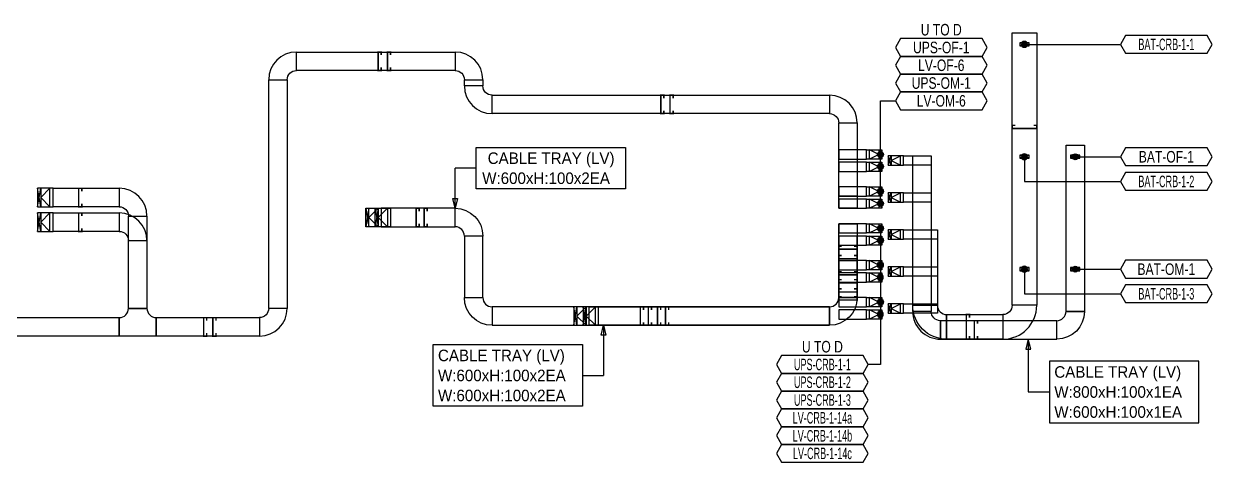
# Model space of a CAD drawing. Header units: millimetres. Extents: x 31670 to 374393, y -351975 to 839589.
# Drawn here: x 300201 to 338770, y -322347 to -308105 of the extents above; entities that cross this region are included whole.
import ezdxf
from ezdxf.enums import TextEntityAlignment as Align

# ---------------------------------------------------------------- set-up
doc = ezdxf.new("R2010")
doc.units = ezdxf.units.MM
doc.header["$LTSCALE"] = 150
for name, color, linetype in [('-----26 Electrical Cable Tray_HV_N', 30, 'Continuous'), ('-----26 Electrical Cable Tray_LV_UPS1', 6, 'Continuous'), ('-----26 Electrical Cable Tray_LV_UPS2', 2, 'Continuous'), ('-----26 Electrical Cable Tray_LV_UPSBAT', 11, 'Continuous'), ('-----29 주기', 1, 'Continuous'), ('-----30 Text', 2, 'Continuous'), ('-----99 Cable Schedule', 2, 'Continuous')]:
    doc.layers.add(name, color=color, linetype=linetype)
doc.styles.add('ELEC', font='')
doc.styles.get('ELEC').set_extended_font_data('Dotum')

# ---------------------------------------------------------------- blocks, each defined once
blk = doc.blocks.new('A$495596483691')
at = {"color": 0}
for p, q in [((100, 600), (0, 600)), ((0, 600), (0, 0)), ((500, 600), (100, 600)), ((500, 0), (500, 600)), ((0, 0), (100, 0)), ((100, 0), (500, 0))]:
    blk.add_line(p, q, dxfattribs=at)
at = {"color": 8}
for p, q in [((400, 300), (100, 600)), ((100, 600), (100, 0)), ((400, 0), (400, 600)), ((400, 600), (500, 0)), ((500, 600), (400, 0)), ((400, 300), (100, 0))]:
    blk.add_line(p, q, dxfattribs=at)
blk = doc.blocks.new('A$550585017316')
at = {"color": 0}
for p, q in [((400, 300), (0, 300)), ((0, 300), (0, 0)), ((0, 0), (400, 0)), ((500, 300), (400, 300)), ((400, 0), (500, 0)), ((500, 0), (500, 300))]:
    blk.add_line(p, q, dxfattribs=at)
at = {"color": 8}
for p, q in [((100, 0), (0, 300)), ((0, 0), (100, 300)), ((100, 150), (400, 300)), ((100, 300), (100, 0)), ((100, 150), (400, 0)), ((400, 0), (400, 300))]:
    blk.add_line(p, q, dxfattribs=at)
blk = doc.blocks.new('A$C9a0ab699')
h = blk.add_hatch(color=0)
edge = h.paths.add_edge_path()
edge.add_arc((64.00719340983778, 64.00719340983778), 64.0071934098378, 720.0000000000341, 1080.000000000034, ccw=False)
at = {"color": 0}
blk.add_circle((64.00719340983778, 64.00719340983778), 64.0071934098378, dxfattribs=at)

msp = doc.modelspace()

# ---------------------------------------------------------------- linework, layer by layer
at = {"layer": '-----26 Electrical Cable Tray_HV_N', "color": 1}
for p, q in [((314885.0572083665, -312796.8330451852, 5.671487411104158e-09), (314200.0761787917, -312796.8330451852, 5.671487411104158e-09)), ((318329.3260257564, -319528.1695245226, -2.485443573874274e-09), (319014.3070553312, -319528.1695245226, -2.485443573874274e-09))]:
    msp.add_line(p, q, dxfattribs=at)
for points, elevation in [([(319731.0766105058, -312121.8330451852), (319731.0766105058, -313471.8330451852), (314885.0572083665, -313471.8330451852), (314885.0572083665, -312121.8330451852)], 4.984949306136474e-09), ([(313483.3066236171, -320528.1695245226), (313483.3066236171, -318528.1695245226), (318329.3260257564, -318528.1695245226), (318329.3260257564, -320528.1695245226)], -2.485443573874274e-09), ([(333484.9813319633, -319065.0069775122), (333484.9813319633, -321065.0069775122), (338331.0007341026, -321065.0069775122), (338331.0007341026, -319065.0069775122)], -3.247652379101226e-10)]:
    msp.add_lwpolyline(points, close=True, dxfattribs=dict(at, elevation=elevation))
for points, elevation in [([(314200.0758198749, -314100.0012848004), (314120.0758198749, -313780.0012848004), (314280.0758198749, -313780.0012848004), (314200.0758198749, -314100.0012848004), (314200.0761787917, -312796.8330451852)], 4.984949306136474e-09), ([(319014.307414248, -317900.0012849075), (319094.307414248, -318220.0012849075), (318934.307414248, -318220.0012849075), (319014.307414248, -317900.0012849075), (319014.3070553312, -319528.1695245226)], -2.485443573874274e-09), ([(332799.9999434717, -318350.0006424621), (332719.9999434717, -318670.0006424621), (332879.9999434717, -318670.0006424621), (332799.9999434717, -318350.0006424621), (332800.0004158164, -320065.0069775122), (333484.9813319633, -320065.0069775122)], -3.247652379101226e-10)]:
    msp.add_lwpolyline(points, dxfattribs=dict(at, elevation=elevation))
at = {"layer": '-----26 Electrical Cable Tray_LV_UPS1'}
for points, elevation in [([(308749.9998465268, -309925.0019346307), (308749.9998465268, -309925.0019346307, -0.414213562373095), (309049.9998465268, -309625.0019346307), (309049.9998465268, -309625.0019346307), (309049.9998465268, -309025.0019346307, 0.414213562373095), (308149.9998465268, -309925.0019346307)], 6.033260278161719e-09), ([(314200.075819873, -309625.0012848001), (314200.075819873, -309625.0012848001, -0.414213562373095), (314500.075819873, -309925.0012848001), (314500.075819873, -309925.0012848001), (315100.075819873, -309925.0012848001, 0.414213562373095), (314200.075819873, -309025.0012848001)], 6.033260278161719e-09), ([(315400.075819873, -310425.00192731), (315400.075819873, -310425.00192731, -0.414213562373095), (315100.075819873, -310125.00192731), (315100.075819873, -310125.00192731), (314500.075819873, -310125.00192731, 0.414213562373095), (315400.075819873, -311025.00192731)], -9.17629176248721e-10), ([(326349.0012033318, -311025.0012354511), (326349.0012033318, -311025.0012354511, -0.414213562373095), (326649.0012033318, -311325.0012354511), (326649.0012033318, -311325.0012354511), (327249.0012033318, -311325.0012354511, 0.414213562373095), (326349.0012033318, -310425.0012354511)], -9.176291762487205e-10), ([(303299.925509078, -314050.0008374251), (303299.925509078, -314050.0008374251, -0.414213562373095), (303599.925509078, -314350.0008374251), (303599.925509078, -314350.0008374251), (304199.925509078, -314350.0008374251, 0.414213562373095), (303299.925509078, -313450.0008374251)], -7.567314750016384e-09), ([(326349.0006424976, -317300.0012849075), (326349.0006424976, -317300.0012849075, 0.414213562373095), (326649.0006424976, -317000.0012849075), (326649.0006424976, -317000.0012849075), (327249.0006424976, -317000.0012849075, -0.414213562373095), (326349.0006424976, -317900.0012849075)], -1.242394414158843e-09), ([(326349.0006424976, -317300.0012849075), (326349.0006424976, -317300.0012849075, 0.414213562373095), (326649.0006424976, -317000.0012849075), (326649.0006424976, -317000.0012849075), (327249.0006424976, -317000.0012849075, -0.414213562373095), (326349.0006424976, -317900.0012849075)], -1.242394414158843e-09), ([(304499.9261075085, -317650.0008459149), (304499.9261075085, -318250.0008459149), (304499.9261075085, -318250.0008459149), (303299.9261075085, -318250.0008459149), (303299.9261075085, -317650.0008459149, 0.414213562373095), (303599.9261075085, -317350.0008459149), (304199.9261075085, -317350.0008459149), (304199.9261075085, -317350.0008459149, 0.414213562373095)], -7.567314750016384e-09)]:
    msp.add_lwpolyline(points, format="xyb", close=True, dxfattribs=dict(at, elevation=elevation))
for points, elevation in [([(309049.9998465268, -309025.0019346307), (314200.075819873, -309025.0012848001), (314200.075819873, -309625.0012848001), (309049.9998465268, -309625.0019346307)], 6.033260278161719e-09), ([(314500.075819873, -310125.00192731), (314500.0751774703, -309925.0012848001), (315100.0751774703, -309925.0012848001), (315100.075819873, -310125.00192731)], -9.17629176248721e-10), ([(315400.075819873, -310425.00192731), (326349.0012033318, -310425.0012354511), (326349.0012033318, -311025.0012354511), (315400.075819873, -311025.00192731)], -9.17629176248721e-10), ([(327549.0006424976, -312200.0012849075), (326649.000919745, -312200.0011806143), (326649.000919745, -312500.0011806143), (327549.0006424976, -312500.0012849075)], -1.242394414158843e-09), ([(301150.000642491, -313450.0012848526), (303299.925509078, -313450.0008374251), (303299.925509078, -314050.0008374251), (301150.000642491, -314050.0012848526)], -1.604167281216418e-09), ([(327549.0006424976, -313400.0012849075), (326649.000919745, -313400.0011806142), (326649.000919745, -313700.0011806142), (327549.0006424976, -313700.0012849075)], -1.242394414158843e-09), ([(304199.925509078, -314350.0008374251), (304199.9261075085, -317350.0008459149), (303599.9261075085, -317350.0008459149), (303599.925509078, -314350.0008374251)], -7.567314750016384e-09), ([(327549.0006424976, -314600.0012849075), (326649.0006424976, -314600.0012849075), (326649.0006424976, -314900.0012849075), (327549.0006424976, -314900.0012849075)], -1.242394414158843e-09), ([(327249.0006424976, -314600.0012849075), (327249.0006424976, -317000.0012849075), (326649.0006424976, -317000.0012849075), (326649.0006424976, -314600.0012849075)], -1.242394414158843e-09), ([(327549.0006424976, -315800.0012849075), (326649.0006424976, -315800.0012849075), (326649.0006424976, -316100.0012849075), (327549.0006424976, -316100.0012849075)], -1.242394414158843e-09), ([(327249.0006424976, -315800.0012849075), (327249.0006424976, -317000.0012849075), (326649.0006424976, -317000.0012849075), (326649.0006424976, -315800.0012849075)], -1.242394414158843e-09), ([(327549.0006424976, -317000.0012849075), (326649.0006424976, -317000.0012849075), (326649.0006424976, -317300.0012849075), (327549.0006424976, -317300.0012849075)], -1.242394414158843e-09), ([(318550.000642491, -317300.0012849075), (326349.0006424976, -317300.0012849075), (326349.0006424976, -317900.0012849075), (318550.000642491, -317900.0012849075)], -1.604167281216403e-09), ([(318850.000642491, -317300.0012849075), (326349.0006424976, -317300.0012849075), (326349.0006424976, -317900.0012849075), (318850.000642491, -317900.0012849075)], -1.604167281216403e-09), ([(304499.9261075085, -317650.0008459149), (307850.0000219536, -317650.000363512), (307850.0000219536, -318250.000363512), (304499.9261075085, -318250.0008459149)], -7.567314750016384e-09)]:
    msp.add_lwpolyline(points, close=True, dxfattribs=dict(at, elevation=elevation))
at = {"layer": '-----26 Electrical Cable Tray_LV_UPS1', "ltscale": 7.5, "const_width": 50}
for points, elevation in [([(311802.8152200143, -309525.0015999016), (311802.8152200143, -309625.0015999016), (311702.8152200143, -309625.0015999016), (311702.8152200143, -309025.0015999016), (311802.8152200143, -309025.0015999016), (311802.8152200143, -309125.0015999016)], 6.033260278161719e-09), ([(320974.5385116024, -310925.0015813806), (320974.5385116024, -311025.0015813806), (320874.5385116024, -311025.0015813806), (320874.5385116024, -310425.0015813805), (320974.5385116024, -310425.0015813805), (320974.5385116024, -310525.0015813805)], -9.17629176248721e-10), ([(302082.6268886034, -313950.0012848526), (302082.6268886034, -314050.0012848526), (301982.6268886034, -314050.0012848526), (301982.6268886034, -313450.0012848525), (302082.6268886034, -313450.0012848525), (302082.6268886034, -313550.0012848525)], 2.917972385977672e-09), ([(327149.0006424975, -315634.5414269969), (327249.0006424975, -315634.5414269969), (327249.0006424975, -315734.5414269969), (326649.0006424975, -315734.5414269969), (326649.0006424975, -315634.5414269969), (326749.0006424975, -315634.5414269969)], -5.764534081352445e-09), ([(327149.0006424975, -316718.2190065758), (327249.0006424975, -316718.2190065758), (327249.0006424975, -316818.2190065758), (326649.0006424975, -316818.2190065758), (326649.0006424975, -316718.2190065758), (326749.0006424975, -316718.2190065758)], -9.176291762482462e-10), ([(327149.0006424975, -316978.0404721453), (327249.0006424975, -316978.0404721453), (327249.0006424975, -317078.0404721453), (326649.0006424975, -317078.0404721453), (326649.0006424975, -316978.0404721453), (326749.0006424975, -316978.0404721453)], 3.602469028087826e-09), ([(320310.2044119635, -317800.0012849075), (320310.2044119635, -317900.0012849075), (320210.2044119635, -317900.0012849075), (320210.2044119635, -317300.0012849075), (320310.2044119635, -317300.0012849075), (320310.2044119635, -317400.0012849075)], 2.915930923119669e-09), ([(320570.025877533, -317800.0012849075), (320570.025877533, -317900.0012849075), (320470.025877533, -317900.0012849075), (320470.025877533, -317300.0012849075), (320570.025877533, -317300.0012849075), (320570.025877533, -317400.0012849075)], -1.604167281216403e-09), ([(306137.7800735217, -318150.0006244676), (306137.7800735217, -318250.0006244676), (306037.7800735217, -318250.0006244676), (306037.7800735217, -317650.0006244675), (306137.7800735217, -317650.0006244675), (306137.7800735217, -317750.0006244675)], -7.567314750016384e-09)]:
    msp.add_lwpolyline(points, dxfattribs=dict(at, elevation=elevation))
at = {"layer": '-----26 Electrical Cable Tray_LV_UPS1'}
for points in [[(308749.999671289, -309925.0019346307), (308750.0000219536, -317350.0006896894), (308150.0000219536, -317350.0006896894), (308149.999671289, -309925.0019346307)], [(327249.0006424976, -311325.0012354511), (327249.0012849002, -313700.0012849075), (326649.0012849002, -313700.0012849075), (326649.0006424976, -311325.0012354511)], [(293800.0005659321, -317650.0011720923), (303299.9261075085, -317650.0006896894), (303299.9261075085, -318250.0006896894), (293800.0005659321, -318250.0011720923)]]:
    msp.add_lwpolyline(points, close=True, dxfattribs=at)
msp.add_lwpolyline([(308150.0000219536, -317350.0006896894), (308150.0000219536, -317350.0006896894, -0.414213562373095), (307850.0000219536, -317650.0006896894), (307850.0000219536, -317650.0006896894), (307850.0000219536, -318250.0006896894, 0.414213562373095), (308750.0000219536, -317350.0006896894)], format="xyb", close=True, dxfattribs=at)
at = {"layer": '-----26 Electrical Cable Tray_LV_UPS2'}
for points, elevation in [([(308749.9998465268, -309925.0019346307), (308749.9998465268, -309925.0019346307, -0.414213562373095), (309049.9998465268, -309625.0019346307), (309049.9998465268, -309625.0019346307), (309049.9998465268, -309025.0019346307, 0.414213562373095), (308149.9998465268, -309925.0019346307)], 6.033260278161719e-09), ([(314200.075819873, -309625.0012848001), (314200.075819873, -309625.0012848001, -0.414213562373095), (314500.075819873, -309925.0012848001), (314500.075819873, -309925.0012848001), (315100.075819873, -309925.0012848001, 0.414213562373095), (314200.075819873, -309025.0012848001)], 6.033260278161719e-09), ([(315400.075819873, -310425.00192731), (315400.075819873, -310425.00192731, -0.414213562373095), (315100.075819873, -310125.00192731), (315100.075819873, -310125.00192731), (314500.075819873, -310125.00192731, 0.414213562373095), (315400.075819873, -311025.00192731)], -9.17629176248721e-10), ([(326349.0012033318, -311025.0012354511), (326349.0012033318, -311025.0012354511, -0.414213562373095), (326649.0012033318, -311325.0012354511), (326649.0012033318, -311325.0012354511), (327249.0012033318, -311325.0012354511, 0.414213562373095), (326349.0012033318, -310425.0012354511)], -9.176291762487205e-10), ([(303299.9257907137, -314850.002229668), (303299.9257907137, -314850.002229668, -0.414213562373095), (303599.9257907137, -315150.002229668), (303599.9257907137, -315150.002229668), (304199.9257907137, -315150.002229668, 0.414213562373095), (303299.9257907137, -314250.002229668)], -1.604167281216418e-09), ([(314500.0758198749, -315000.0012848004), (314500.0758198749, -315000.0012848004, 0.414213562373095), (314200.0758198749, -314700.0012848004), (314200.0758198749, -314700.0012848004), (314200.0758198749, -314100.0012848004, -0.414213562373095), (315100.0758198749, -315000.0012848004)], 4.984949306136474e-09), ([(314500.0758198749, -315000.0012848004), (314500.0758198749, -315000.0012848004, 0.414213562373095), (314200.0758198749, -314700.0012848004), (314200.0758198749, -314700.0012848004), (314200.0758198749, -314100.0012848004, -0.414213562373095), (315100.0758198749, -315000.0012848004)], 4.984949306136474e-09), ([(315100.0758198749, -317000.0012849075), (315100.0758198749, -317000.0012849075, 0.414213562373095), (315400.0758198749, -317300.0012849075), (315400.0758198749, -317300.0012849075), (315400.0758198749, -317900.0012849075, -0.414213562373095), (314500.0758198749, -317000.0012849075)], -1.27940204330628e-09), ([(315100.0758198749, -317000.0012849075), (315100.0758198749, -317000.0012849075, 0.414213562373095), (315400.0758198749, -317300.0012849075), (315400.0758198749, -317300.0012849075), (315400.0758198749, -317900.0012849075, -0.414213562373095), (314500.0758198749, -317000.0012849075)], -1.27940204330628e-09), ([(326349.0006424976, -317300.0012849075), (326349.0006424976, -317300.0012849075, 0.414213562373095), (326649.0006424976, -317000.0012849075), (326649.0006424976, -317000.0012849075), (327249.0006424976, -317000.0012849075, -0.414213562373095), (326349.0006424976, -317900.0012849075)], -1.242394414158843e-09), ([(326349.0006424976, -317300.0012849075), (326349.0006424976, -317300.0012849075, 0.414213562373095), (326649.0006424976, -317000.0012849075), (326649.0006424976, -317000.0012849075), (327249.0006424976, -317000.0012849075, -0.414213562373095), (326349.0006424976, -317900.0012849075)], -1.242394414158843e-09), ([(304499.9261075085, -317650.0008459149), (304499.9261075085, -318250.0008459149), (304499.9261075085, -318250.0008459149), (303299.9261075085, -318250.0008459149), (303299.9261075085, -317650.0008459149, 0.414213562373095), (303599.9261075085, -317350.0008459149), (304199.9261075085, -317350.0008459149), (304199.9261075085, -317350.0008459149, 0.414213562373095)], -7.567314750016384e-09)]:
    msp.add_lwpolyline(points, format="xyb", close=True, dxfattribs=dict(at, elevation=elevation))
for points, elevation in [([(309049.9998465268, -309025.0019346307), (314200.075819873, -309025.0012848001), (314200.075819873, -309625.0012848001), (309049.9998465268, -309625.0019346307)], 6.033260278161719e-09), ([(314500.075819873, -310125.00192731), (314500.0751774703, -309925.0012848001), (315100.0751774703, -309925.0012848001), (315100.075819873, -310125.00192731)], -9.17629176248721e-10), ([(315400.075819873, -310425.00192731), (326349.0012033318, -310425.0012354511), (326349.0012033318, -311025.0012354511), (315400.075819873, -311025.00192731)], -9.17629176248721e-10), ([(327549.0006424976, -312600.0012849075), (326649.000919745, -312600.0011806143), (326649.000919745, -312900.0011806143), (327549.0006424976, -312900.0012849075)], -1.242394414158843e-09), ([(327549.0006424976, -313800.0012849075), (326649.000919745, -313800.0011806142), (326649.000919745, -314100.0011806142), (327549.0006424976, -314100.0012849075)], -1.242394414158843e-09), ([(301150.000642491, -314250.0012848526), (303299.9257907137, -314250.002229668), (303299.9257907137, -314850.002229668), (301150.000642491, -314850.0012848526)], -1.604167281216418e-09), ([(311800.1509972583, -314700.0012848004), (314200.0758198749, -314700.0012848004), (314200.0758198749, -314100.0012848004), (311800.1509972583, -314100.0012848004)], 4.984949306136474e-09), ([(312100.1509972583, -314700.0012848004), (314200.0758198749, -314700.0012848004), (314200.0758198749, -314100.0012848004), (312100.1509972583, -314100.0012848004)], 4.984949306136474e-09), ([(314500.0758198749, -315000.0012848004), (314500.0758198749, -317000.0012849075), (315100.0758198749, -317000.0012849075), (315100.0758198749, -315000.0012848004)], 4.984949306136474e-09), ([(314500.0758198749, -315000.0012848004), (314500.0758198749, -317000.0012849075), (315100.0758198749, -317000.0012849075), (315100.0758198749, -315000.0012848004)], 4.984949306136474e-09), ([(327549.0006424976, -315000.0012849075), (326649.0006424976, -315000.0012849075), (326649.0006424976, -315300.0012849075), (327549.0006424976, -315300.0012849075)], -1.242394414158843e-09), ([(326649.0006424976, -315000.0012849075), (326649.0006424976, -317000.0012849075), (327249.0006424976, -317000.0012849075), (327249.0006424976, -315000.0012849075)], -1.242394414158843e-09), ([(304199.9256251055, -315150.002229668), (304199.9261075085, -317350.0008459149), (303599.9261075085, -317350.0008459149), (303599.9256251055, -315150.002229668)], -7.567314750016384e-09), ([(327549.0006424976, -316200.0012849075), (326649.0006424976, -316200.0012849075), (326649.0006424976, -316500.0012849075), (327549.0006424976, -316500.0012849075)], -1.242394414158843e-09), ([(326649.0006424976, -316200.0012849075), (326649.0006424976, -317000.0012849075), (327249.0006424976, -317000.0012849075), (327249.0006424976, -316200.0012849075)], -1.242394414158843e-09), ([(315400.0758198749, -317900.0012849075), (326349.0006424976, -317900.0012849075), (326349.0006424976, -317300.0012849075), (315400.0758198749, -317300.0012849075)], -1.27940204330628e-09), ([(315400.0758198749, -317900.0012849075), (326349.0006424976, -317900.0012849075), (326349.0006424976, -317300.0012849075), (315400.0758198749, -317300.0012849075)], -1.27940204330628e-09), ([(327549.0006424976, -317400.0012849075), (326649.0006424976, -317400.0012849075), (326649.0006424976, -317700.0012849075), (327549.0006424976, -317700.0012849075)], -1.242394414158843e-09), ([(304499.9261075085, -317650.0008459149), (307850.0000219536, -317650.000363512), (307850.0000219536, -318250.000363512), (304499.9261075085, -318250.0008459149)], -7.567314750016384e-09)]:
    msp.add_lwpolyline(points, close=True, dxfattribs=dict(at, elevation=elevation))
at = {"layer": '-----26 Electrical Cable Tray_LV_UPS2', "ltscale": 7.5, "const_width": 50}
for points, elevation in [([(312102.8152200143, -309125.0015999016), (312102.8152200143, -309025.0015999016), (312002.8152200143, -309025.0015999016), (312002.8152200143, -309625.0015999016), (312102.8152200143, -309625.0015999016), (312102.8152200143, -309525.0015999016)], 6.033260278161719e-09), ([(321274.5385116024, -310525.0015813805), (321274.5385116024, -310425.0015813805), (321174.5385116024, -310425.0015813805), (321174.5385116024, -311025.0015813806), (321274.5385116024, -311025.0015813806), (321274.5385116024, -310925.0015813806)], -9.176291762487212e-10), ([(302082.6268886034, -314750.0012848526), (302082.6268886034, -314850.0012848526), (301982.6268886034, -314850.0012848526), (301982.6268886034, -314250.0012848525), (302082.6268886034, -314250.0012848525), (302082.6268886034, -314350.0012848525)], 2.917972385977672e-09), ([(313032.7772433707, -314200.0012848004), (313032.7772433707, -314100.0012848004), (312932.7772433707, -314100.0012848004), (312932.7772433707, -314700.0012848004), (313032.7772433707, -314700.0012848004), (313032.7772433707, -314600.0012848004)], 9.507088973330564e-09), ([(313292.5987089402, -314200.0012848004), (313292.5987089402, -314100.0012848004), (313192.5987089402, -314100.0012848004), (313192.5987089402, -314700.0012848004), (313292.5987089402, -314700.0012848004), (313292.5987089402, -314600.0012848004)], 4.984949306136474e-09), ([(326749.0006424975, -315326.3237053306), (326649.0006424975, -315326.3237053306), (326649.0006424975, -315426.3237053306), (327249.0006424975, -315426.3237053306), (327249.0006424975, -315326.3237053306), (327149.0006424975, -315326.3237053306)], -5.439768843442336e-09), ([(326749.0006424975, -316158.3975410062), (326649.0006424975, -316158.3975410062), (326649.0006424975, -316258.3975410062), (327249.0006424975, -316258.3975410062), (327249.0006424975, -316158.3975410062), (327149.0006424975, -316158.3975410062)], -5.439768843442336e-09), ([(326749.0006424975, -316418.2190065758), (326649.0006424975, -316418.2190065758), (326649.0006424975, -316518.2190065758), (327249.0006424976, -316518.2190065758), (327249.0006424976, -316418.2190065758), (327149.0006424976, -316418.2190065758)], -9.176291762482462e-10), ([(320870.025877533, -317400.0012849075), (320870.025877533, -317300.0012849075), (320770.025877533, -317300.0012849075), (320770.025877533, -317900.0012849075), (320870.025877533, -317900.0012849075), (320870.025877533, -317800.0012849075)], -1.604167281216404e-09), ([(321129.8473431026, -317400.0012849075), (321129.8473431026, -317300.0012849075), (321029.8473431026, -317300.0012849075), (321029.8473431026, -317900.0012849075), (321129.8473431026, -317900.0012849075), (321129.8473431026, -317800.0012849075)], -6.126306948410494e-09), ([(306437.7800735217, -317750.0006244675), (306437.7800735217, -317650.0006244675), (306337.7800735217, -317650.0006244675), (306337.7800735217, -318250.0006244676), (306437.7800735217, -318250.0006244676), (306437.7800735217, -318150.0006244676)], -7.567314750016384e-09)]:
    msp.add_lwpolyline(points, dxfattribs=dict(at, elevation=elevation))
at = {"layer": '-----26 Electrical Cable Tray_LV_UPS2'}
for points in [[(308749.999671289, -309925.0019346307), (308750.0000219536, -317350.0006896894), (308150.0000219536, -317350.0006896894), (308149.999671289, -309925.0019346307)], [(327249.0006424976, -311325.0012354511), (327249.0012385477, -314100.0012153787), (326649.0012385477, -314100.0012153787), (326649.0006424976, -311325.0012354511)], [(293800.0005659321, -317650.0011720923), (303299.9261075085, -317650.0006896894), (303299.9261075085, -318250.0006896894), (293800.0005659321, -318250.0011720923)]]:
    msp.add_lwpolyline(points, close=True, dxfattribs=at)
msp.add_lwpolyline([(308150.0000219536, -317350.0006896894), (308150.0000219536, -317350.0006896894, -0.414213562373095), (307850.0000219536, -317650.0006896894), (307850.0000219536, -317650.0006896894), (307850.0000219536, -318250.0006896894, 0.414213562373095), (308750.0000219536, -317350.0006896894)], format="xyb", close=True, dxfattribs=at)
at = {"layer": '-----26 Electrical Cable Tray_LV_UPSBAT'}
for p, q in [((332825.0011369544, -308725.0044972096), (332525.0011369544, -308825.0044972096)), ((332825.0011369544, -308825.0044972096), (332525.0011369544, -308725.0044972096)), ((332825.0004944724, -312375.0044972096), (332525.0004944724, -312475.0044972096)), ((332825.0004944724, -312475.0044972096), (332525.0004944724, -312375.0044972096)), ((334175.0001732312, -312475.0044972096), (334475.0001732312, -312375.0044972096)), ((334175.0001732312, -312375.0044972096), (334475.0001732312, -312475.0044972096)), ((332825.0004944724, -316025.0044972096), (332525.0004944724, -316125.0044972096)), ((332825.0004944724, -316125.0044972096), (332525.0004944724, -316025.0044972096)), ((334175.0001732312, -316125.0044972096), (334475.0001732312, -316025.0044972096)), ((334175.0001732312, -316025.0044972096), (334475.0001732312, -316125.0044972096))]:
    msp.add_line(p, q, dxfattribs=at)
for points, elevation in [([(333074.9998519903, -308400.0044972096), (333074.9998519903, -317250.001284908), (332274.9998519903, -317250.001284908), (332274.9998519903, -308400.0044972096)], -9.021598336387464e-10), ([(332825.0011369544, -308825.0044972096), (332825.0011369544, -308725.0044972096), (332525.0011369544, -308725.0044972096), (332525.0011369544, -308825.0044972096)], -5.574767254097677e-10), ([(328751.0006424976, -312400.0012849075), (329650.0012844296, -312400.0012849075), (329650.0012844296, -312700.0012849075), (328751.0006424976, -312700.0012849075)], -1.242394414158843e-09), ([(329050.0012844313, -317450.0006424619), (329050.0012844296, -312400.0012849075), (329650.0012844296, -312400.0012849075), (329650.0012844313, -317450.0006424619)], -1.242394414158843e-09), ([(332825.0004944724, -312475.0044972096), (332825.0004944724, -312375.0044972096), (332525.0004944724, -312375.0044972096), (332525.0004944724, -312475.0044972096)], -3.446831082289786e-10), ([(334024.9992095081, -317450.0006424621), (334024.9998519903, -312050.0044972096), (334624.9998519903, -312050.0044972096), (334624.9992095081, -317450.0006424621)], -9.021598336387464e-10), ([(334175.0001732312, -312375.0044972096), (334175.0001732312, -312475.0044972096), (334475.0001732312, -312475.0044972096), (334475.0001732312, -312375.0044972096)], -9.021598336387464e-10), ([(328751.0006424976, -313600.0012849075), (329650.0012844296, -313600.0012849075), (329650.0012844296, -313900.0012849075), (328751.0006424976, -313900.0012849075)], -1.242394414158843e-09), ([(328751.0006424976, -314800.0012849075), (329850.0012844295, -314800.0012849075), (329850.0012844295, -315100.0012849075), (328751.0006424976, -315100.0012849075)], -1.242394414158843e-09), ([(329850.0012844297, -314800.0012849075), (329850.0012844312, -317250.0006424621), (329050.0012844312, -317250.0006424621), (329050.0012844297, -314800.0012849075)], -1.242394414158843e-09), ([(328751.0006424976, -316000.0012849075), (329850.0012844295, -316000.0012849075), (329850.0012844295, -316300.0012849075), (328751.0006424976, -316300.0012849075)], -1.242394414158843e-09), ([(332825.0004944724, -316125.0044972096), (332825.0004944724, -316025.0044972096), (332525.0004944724, -316025.0044972096), (332525.0004944724, -316125.0044972096)], -3.446831082289786e-10), ([(334175.0001732312, -316025.0044972096), (334175.0001732312, -316125.0044972096), (334475.0001732312, -316125.0044972096), (334475.0001732312, -316025.0044972096)], -9.021598336387464e-10), ([(328751.0006424976, -317200.0012849075), (329850.0012844295, -317200.0012849075), (329850.0012844295, -317500.0012849075), (328751.0006424976, -317500.0012849075)], -1.242394414158843e-09), ([(333724.9992095081, -317750.0006424621), (329950.0012844313, -317750.000642462), (329950.0012844313, -318350.000642462), (333724.9992095081, -318350.0006424621)], -3.247652379101226e-10), ([(331974.9998519903, -318350.0006424622), (330150.0012844312, -318350.0006424621), (330150.0012844312, -317550.0006424621), (331974.9998519903, -317550.0006424622)], -3.247652379101226e-10)]:
    msp.add_lwpolyline(points, close=True, dxfattribs=dict(at, elevation=elevation))
at = {"layer": '-----26 Electrical Cable Tray_LV_UPSBAT', "ltscale": 7.5, "const_width": 50}
for points, elevation in [([(332974.9998519903, -311405.4364542643), (333074.9998519903, -311405.4364542643), (333074.9998519903, -311505.4364542643), (332274.9998519903, -311505.4364542643), (332274.9998519903, -311405.4364542643), (332374.9998519903, -311405.4364542643)], -9.021598336387468e-10), ([(330890.3496118085, -318250.0006424621), (330890.3496118085, -318350.0006424621), (330790.3496118085, -318350.0006424621), (330790.3496118085, -317550.0006424621), (330890.3496118085, -317550.0006424621), (330890.3496118085, -317650.0006424621)], 4.197374429283969e-09), ([(331150.1710773781, -318250.000642462), (331150.1710773781, -318350.000642462), (331050.1710773781, -318350.000642462), (331050.1710773781, -317750.000642462), (331150.1710773781, -317750.000642462), (331150.1710773781, -317850.000642462)], 4.197374429283969e-09)]:
    msp.add_lwpolyline(points, dxfattribs=dict(at, elevation=elevation))
at = {"layer": '-----26 Electrical Cable Tray_LV_UPSBAT'}
for points, elevation in [([(329050.0012844312, -317250.0006424621), (329850.0012844312, -317250.0006424621, 0.4142135623730951), (330150.0012844312, -317550.0006424621), (330150.0012844312, -318350.0006424621, -0.4142135623730951)], -1.242394414158843e-09), ([(333074.9998519903, -317250.001284908), (332274.9998519903, -317250.001284908, -0.4142135623730951), (331974.9998519903, -317550.001284908), (331974.9998519903, -318350.001284908, 0.4142135623730951)], -9.021598336387464e-10), ([(329950.0012844313, -317750.000642462), (329950.0012844313, -317750.000642462, -0.414213562373095), (329650.0012844313, -317450.000642462), (329650.0012844313, -317450.000642462), (329050.0012844313, -317450.0006424619, 0.414213562373095), (329950.0012844313, -318350.000642462)], -1.242394414158843e-09), ([(333724.9992095081, -317750.0006424621), (333724.9992095081, -317750.0006424621, 0.414213562373095), (334024.9992095081, -317450.0006424621), (334024.9992095081, -317450.0006424621), (334624.9992095081, -317450.0006424621, -0.414213562373095), (333724.9992095081, -318350.0006424621)], -9.021598336387464e-10)]:
    msp.add_lwpolyline(points, format="xyb", close=True, dxfattribs=dict(at, elevation=elevation))
at = {"layer": '-----29 주기'}
for points, elevation in [([(335957.5035083971, -308486.255609195), (335790.7936181852, -308775.0056091967), (335957.5035083995, -309063.7556092002), (338603.3143875063, -309063.7556092002), (338770.0242777297, -308775.0056091967), (338603.3143875038, -308486.255609195)], -7.731412444817444e-10), ([(328653.4608670096, -308586.8606109351), (328486.7509767977, -308875.6106109368), (328653.4608670122, -309164.3606109403), (331299.2717461188, -309164.3606109403), (331465.9816363424, -308875.6106109368), (331299.2717461165, -308586.8606109351)], -9.176291762487205e-10), ([(328653.4608669726, -309164.3606109403), (328486.7509767607, -309453.1106109419), (328653.4608669752, -309741.8606109454), (331299.2717460818, -309741.8606109454), (331465.9816363054, -309453.1106109419), (331299.2717460795, -309164.3606109403)], -9.176291762487205e-10), ([(328653.4608670096, -309741.8606109454), (328486.7509767977, -310030.610610947), (328653.4608670122, -310319.3606109505), (331299.2717461188, -310319.3606109505), (331465.9816363424, -310030.610610947), (331299.2717461165, -309741.8606109454)], -9.176291762487205e-10), ([(328653.4608668769, -310319.3606109505), (328486.750976665, -310608.1106109521), (328653.4608668795, -310896.8606109556), (331299.2717459864, -310896.8606109556), (331465.9816362097, -310608.1106109521), (331299.2717459838, -310319.3606109505)], -9.176291762487205e-10), ([(335957.5028659134, -312136.2544972079), (335790.7929757015, -312425.0044972096), (335957.502865916, -312713.7544972131), (338603.3137450229, -312713.7544972131), (338770.0236352462, -312425.0044972096), (338603.3137450203, -312136.2544972079)], -9.021598336387464e-10), ([(335957.5028659152, -312936.6241136925), (335790.7929757033, -313225.3741136941), (335957.5028659177, -313514.1241136976), (338603.3137450244, -313514.1241136976), (338770.023635248, -313225.3741136941), (338603.3137450221, -312936.6241136925)], -5.603476273009553e-10), ([(335957.5028659134, -315786.2544972079), (335790.7929757015, -316075.0044972096), (335957.502865916, -316363.7544972131), (338603.3137450229, -316363.7544972131), (338770.0236352462, -316075.0044972096), (338603.3137450203, -315786.2544972079)], -9.021598336387464e-10), ([(335957.5028659152, -316586.6241136925), (335790.7929757033, -316875.3741136941), (335957.5028659177, -317164.1241136976), (338603.3137450244, -317164.1241136976), (338770.023635248, -316875.3741136941), (338603.3137450221, -316586.6241136925)], -5.603476273009553e-10), ([(324796.0794495738, -318882.3248881632), (324629.3695593618, -319171.0748881648), (324796.0794495763, -319459.8248881683), (327441.8903286832, -319459.8248881683), (327608.6002189065, -319171.0748881648), (327441.8903286806, -318882.3248881632)], -9.176291762487205e-10), ([(324796.0794495695, -319459.8248881683), (324629.3695593575, -319748.5748881699), (324796.079449572, -320037.3248881734), (327441.8903286789, -320037.3248881734), (327608.6002189022, -319748.5748881699), (327441.8903286763, -319459.8248881683)], -9.176291762487205e-10), ([(324796.0794495705, -320037.3248881734), (324629.3695593586, -320326.0748881751), (324796.0794495731, -320614.8248881786), (327441.8903286799, -320614.8248881786), (327608.6002189033, -320326.0748881751), (327441.8903286774, -320037.3248881734)], -9.176291762487205e-10), ([(324796.0794495731, -320614.8248881786), (324629.3695593611, -320903.5748881802), (324796.0794495756, -321192.3248881837), (327441.8903286823, -321192.3248881837), (327608.6002189058, -320903.5748881802), (327441.8903286799, -320614.8248881786)], -9.176291762487205e-10), ([(324796.0794495755, -321192.3248881837), (324629.3695593636, -321481.0748881853), (324796.0794495781, -321769.8248881888), (327441.8903286847, -321769.8248881888), (327608.6002189083, -321481.0748881853), (327441.8903286824, -321192.3248881837)], -9.176291762487205e-10), ([(324796.079449578, -321769.8248881888), (324629.369559366, -322058.5748881904), (324796.0794495805, -322347.3248881939), (327441.8903286872, -322347.3248881939), (327608.6002189107, -322058.5748881904), (327441.8903286848, -321769.8248881888)], -9.176291762487205e-10)]:
    msp.add_lwpolyline(points, close=True, dxfattribs=dict(at, elevation=elevation))
at = {"layer": '-----99 Cable Schedule', "color": 1}
for points, elevation in [([(332675.0011369544, -308775.0056091967), (335790.7936181852, -308775.0056091967)], -7.731412444817444e-10), ([(328001.8728582067, -313941.3846377797), (328001.8728582067, -310608.1106109521), (328486.750976665, -310608.1106109521)], -9.176291762487205e-10), ([(332675.0004944724, -312425.0044972096), (332675.0004944724, -313225.3741136941), (335790.7929757033, -313225.3741136941)], -5.603476273009553e-10), ([(334325.0001732312, -312425.0044972096), (335790.7929757015, -312425.0044972096)], -9.021598336387464e-10), ([(327999.0006424976, -314750.0012849075), (327999.0006424976, -319171.0748881648), (327608.6002189065, -319171.0748881648)], -9.176291762487205e-10), ([(332675.0004944724, -316075.0044972096), (332675.0004944724, -316875.3741136941), (335790.7929757033, -316875.3741136941)], -5.603476273009553e-10), ([(334325.0001732312, -316075.0044972096), (335790.7929757015, -316075.0044972096)], -9.021598336387464e-10)]:
    msp.add_lwpolyline(points, dxfattribs=dict(at, elevation=elevation))

# ---------------------------------------------------------------- block references
at = {"layer": '-----26 Electrical Cable Tray_LV_UPS1', "xscale": -1}
for p in [(328049.0006424976, -312500.0012849075), (328049.0006424976, -313700.0012849075), (328049.0006424976, -314900.0012849075), (328049.0006424976, -316100.0012849075), (328049.0006424976, -317300.0012849075)]:
    msp.add_blockref('A$550585017316', p, dxfattribs=at)
at = {"layer": '-----26 Electrical Cable Tray_LV_UPS1', "rotation": 180}
for p in [(301150.000642491, -313450.0012848526), (318550.000642491, -317300.0012849075, -1.279402043306281e-09), (318850.000642491, -317300.0012849075, -1.279402043306281e-09)]:
    msp.add_blockref('A$495596483691', p, dxfattribs=at)
at = {"layer": '-----26 Electrical Cable Tray_LV_UPS2', "xscale": -1}
for name, p in [('A$550585017316', (328049.0006424976, -312900.0012849075)), ('A$550585017316', (328049.0006424976, -314100.0012849075)), ('A$495596483691', (311800.1509972583, -314700.0012848004, 5.671487411104158e-09)), ('A$495596483691', (312100.1509972583, -314700.0012848004, 5.671487411104158e-09)), ('A$550585017316', (328049.0006424976, -315300.0012849075)), ('A$550585017316', (328049.0006424976, -316500.0012849075)), ('A$550585017316', (328049.0006424976, -317700.0012849075))]:
    msp.add_blockref(name, p, dxfattribs=at)
at = {"layer": '-----26 Electrical Cable Tray_LV_UPS2', "rotation": 180}
msp.add_blockref('A$495596483691', (301150.000642491, -314250.0012848526), dxfattribs=at)
at = {"layer": '-----26 Electrical Cable Tray_LV_UPSBAT'}
for p in [(328251.0006424976, -312700.0012849075), (328251.0006424976, -313900.0012849075), (328251.0006424976, -315100.0012849075), (328251.0006424976, -316300.0012849075), (328251.0006424976, -317500.0012849075)]:
    msp.add_blockref('A$550585017316', p, dxfattribs=at)
at = {"layer": '-----99 Cable Schedule', "color": 1, "xscale": -1.5, "yscale": 1.5, "zscale": 1.5}
for p in [(332771.0119270692, -308871.0152873244), (332771.0112845872, -312521.0152873244), (328095.0114326123, -316437.3954278945), (332771.0112845872, -316171.0152873244), (328095.0114326123, -317637.3954278945)]:
    msp.add_blockref('A$C9a0ab699', p, dxfattribs=at)
at = {"layer": '-----99 Cable Schedule', "color": 1, "xscale": 1.5, "yscale": 1.5, "zscale": 1.5}
for p, rotation in [((328097.8836483216, -312253.9904947928), 180), ((334421.010963346, -312521.0152873243), 90.00000000000001), ((328097.8836483216, -312645.373847665), 180), ((328097.8836483216, -313453.9904947928), 180), ((328097.8836483216, -313845.373847665), 180), ((328097.8836483216, -314653.9904947928), 180), ((328097.8836483216, -315045.373847665), 180), ((328095.0114326123, -315845.373847665), 180), ((334421.010963346, -316171.0152873243), 90.00000000000001), ((328097.8836483216, -317045.373847665), 180)]:
    msp.add_blockref('A$C9a0ab699', p, dxfattribs=dict(at, rotation=rotation))

# ---------------------------------------------------------------- texts
at = {"layer": '-----26 Electrical Cable Tray_LV_UPS1', "style": 'ELEC'}
for s, p in [('CABLE TRAY (LV)', (313643.3066236171, -318878.1695245226, -2.625308267669205e-09)), ('W:600xH:100x2EA', (313643.3066236171, -319528.1695245226, -2.625308267669205e-09))]:
    msp.add_text(s, height=375, dxfattribs=at).set_placement(p, align=Align.MIDDLE_LEFT)
at = {"layer": '-----26 Electrical Cable Tray_LV_UPS2', "style": 'ELEC'}
for s, p in [('CABLE TRAY (LV)', (315256.7957421205, -312471.8330451852, 4.845084612341543e-09)), ('W:600xH:100x2EA', (315079.2177231245, -313121.8330451852, 4.845084612341543e-09)), ('W:600xH:100x2EA', (313643.3066236171, -320178.1695245226, -2.625308267669205e-09))]:
    msp.add_text(s, height=375, dxfattribs=at).set_placement(p, align=Align.MIDDLE_LEFT)
at = {"layer": '-----26 Electrical Cable Tray_LV_UPSBAT', "style": 'ELEC'}
for s, p in [('CABLE TRAY (LV)', (333644.9813319633, -319415.0069775122)), ('W:800xH:100x1EA', (333644.9813319633, -320065.0069775122)), ('W:600xH:100x1EA', (333644.9813319633, -320715.0069775122))]:
    msp.add_text(s, height=375, dxfattribs=at).set_placement(p, align=Align.MIDDLE_LEFT)
at = {"layer": '-----30 Text', "linetype": 'Continuous', "style": 'ELEC'}
for s, width, p in [('UPS-OF-1', 0.8, (329976.3663065641, -308875.6106109377)), ('BAT-CRB-1-1', 0.6, (337280.4089479516, -308775.0056091976)), ('LV-OF-6', 0.8, (329976.3663065271, -309453.1106109428)), ('UPS-OM-1', 0.8, (329976.3663065641, -310030.6106109479)), ('LV-OM-6', 0.8, (329976.3663064316, -310608.1106109531)), ('BAT-OF-1', 0.8, (337280.4083054682, -312425.0044972107, -1.004327225509382e-09)), ('BAT-CRB-1-2', 0.6, (337280.4083054697, -313225.3741136951)), ('BAT-OM-1', 0.8, (337280.4083054682, -316075.0044972107, -1.004327225509382e-09)), ('BAT-CRB-1-3', 0.6, (337280.4083054699, -316875.3741136951)), ('UPS-CRB-1-1', 0.6, (326118.9848891285, -319171.0748881657)), ('UPS-CRB-1-2', 0.6, (326118.9848891242, -319748.5748881709)), ('UPS-CRB-1-3', 0.6, (326118.9848891252, -320326.074888176)), ('LV-CRB-1-14a', 0.6, (326118.9848891278, -320903.5748881811)), ('LV-CRB-1-14b', 0.6, (326118.9848891302, -321481.0748881862)), ('LV-CRB-1-14c', 0.6, (326118.9848891327, -322058.5748881914))]:
    msp.add_text(s, height=375, dxfattribs=dict(at, width=width)).set_placement(p, align=Align.MIDDLE)
at = {"layer": '-----99 Cable Schedule', "style": 'ELEC', "width": 0.8}
for p in [(329976.3663065618, -308298.1106109325), (326118.9848891285, -318593.5748881606)]:
    msp.add_text('U TO D', height=375, dxfattribs=at).set_placement(p, align=Align.MIDDLE)

doc.saveas('drawing.dxf')
